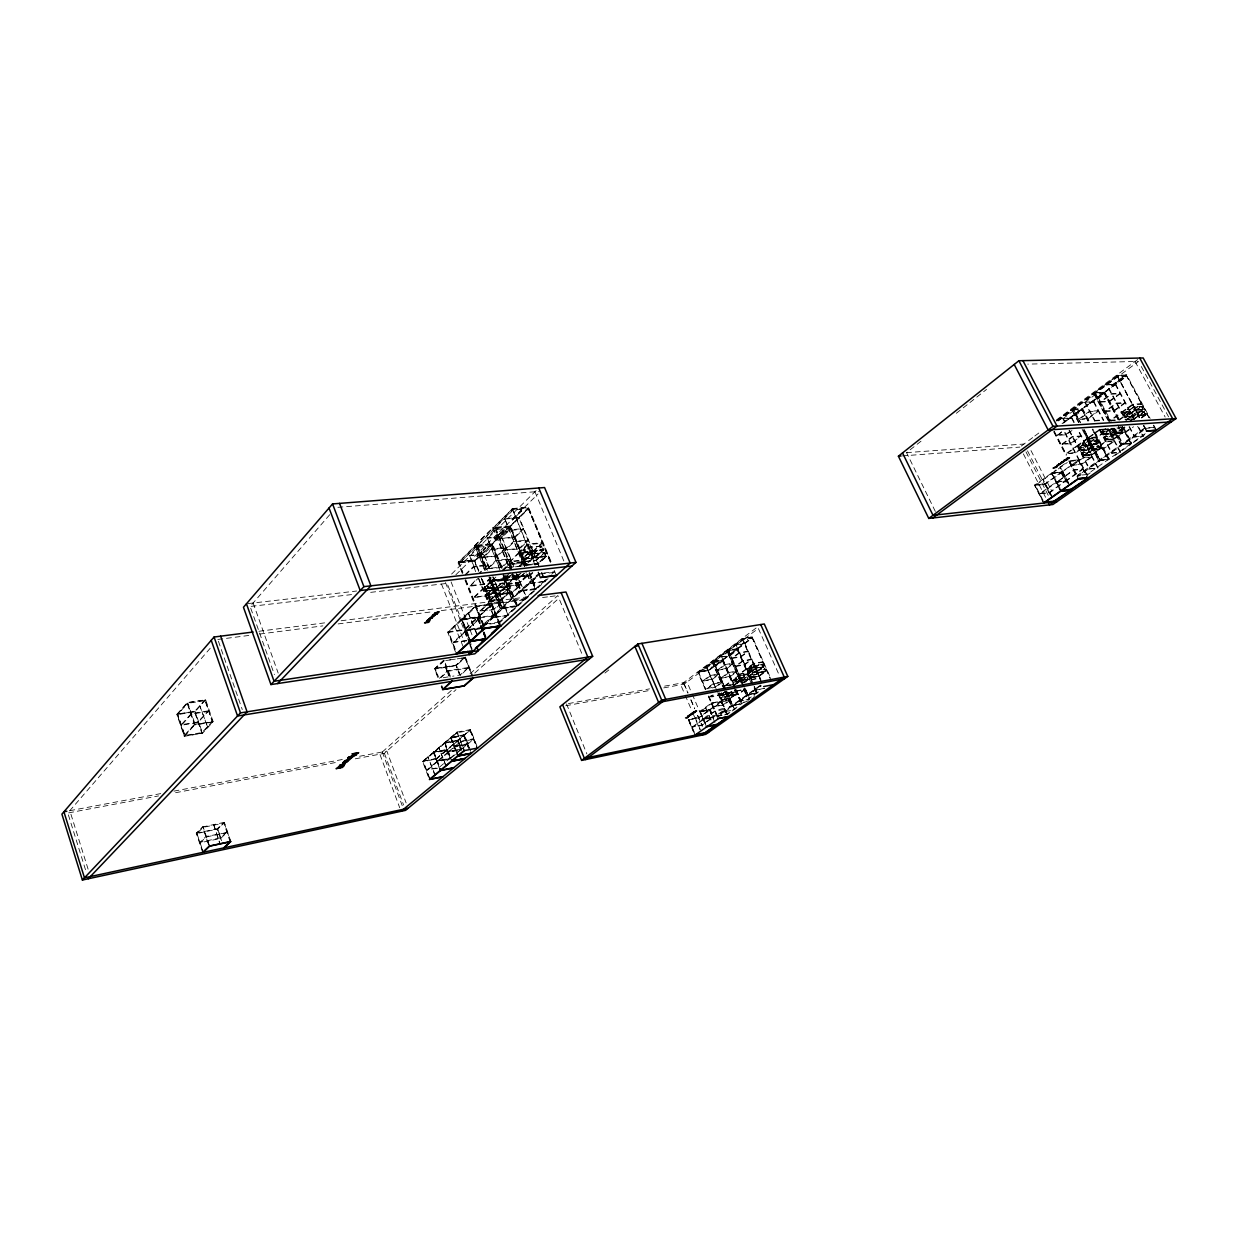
<?xml version="1.0" encoding="UTF-8"?>
<svg xmlns="http://www.w3.org/2000/svg" width="1238" height="1238" viewBox="0 0 1238 1238"><rect width="100%" height="100%" fill="white"/><g stroke="black" fill="none" stroke-linecap="round" stroke-linejoin="round"><path stroke-width="0.75" stroke-dasharray="5 3.75" d="M1128.391 408.633C1128.313 411.805 1128.035 408.354 1128.282 409.809M1128.329 409.345C1127.942 410.134 1128.561 409.252 1128.035 409.298M751.126 667.267L751.064 666.493L750.816 667.808M735.852 679.662C735.326 678.486 736.889 680.281 735.635 678.672L736.13 679.12M488.267 586.595C487.927 586.1 487.091 585.466 488.654 586.905C487.88 585.11 485.838 586.549 488.654 586.905L487.107 586.766L488.205 586.858M488.035 586.673L487.958 587.57M1082.554 443.591L1083.915 443.544L1083.235 443.034C1082.971 444.411 1083.188 442.198 1082.91 443.931M524.448 549.038L525.191 550.322L524.247 551.049L524.154 548.914L524.169 551.018L524.819 549.796C524.68 548.419 524.293 551.56 524.293 549.239M488.066 586.131L487.71 586.379M524.618 549.068L523.689 550.415L524.649 549.022C526.398 550.105 522.776 551.018 524.804 549.796L524.711 549.053M524.494 550.306L523.844 549.208M524.85 550.152L523.581 550.183M524.045 550.539L524.479 550.059M735.682 679.275C736.022 679.708 735.682 678.703 735.929 679.91M751.002 666.88L750.878 667.793L750.878 666.369M750.94 667.762L751.187 666.462M524.804 549.749L523.705 549.749L524.68 549.099M1082.956 443.436L1082.971 444.225M512.455 520.084L521.337 510.737L512.609 520.161M1128.112 409.561L1127.694 408.819M503.851 530.638C475.098 556.713 523.442 511.356 495.293 539.226M524.092 550.631L524.618 549.502L523.922 550.245M1082.507 443.343L1083.358 442.972M487.757 587.539L487.463 585.791M1129.041 409.592C1126.379 409.809 1128.685 409.824 1128.158 408.819M477.528 556.651L485.59 547.83L477.481 556.698M503.278 529.957L503.417 530.684M495.308 539.211L503.556 530.034L494.689 538.576M487.524 586.827L487.292 586.41M523.659 549.796L524.355 550.956M1083.73 443.606L1083.436 442.616M210.228 648.232L67.796 813.026L158.572 795.91M329.726 514.714L250.107 606.481L351.546 594.596M176.833 714.326L187.278 702.55L205.647 699.779L213.168 721.754L202.506 733.252L184.245 736.331L176.833 714.326L195.093 711.479L202.506 733.252M184.245 736.331L195.14 724.431L187.882 703.06L177.545 714.481L184.911 735.635L177.777 714.45M205.647 699.779L194.939 711.85L177.251 714.636L187.232 703.385L205.028 700.662M736.347 679.105L736.068 678.734M184.694 735.666L194.923 724.462M207.876 710.906L191.333 713.521L181.305 724.663L197.74 722.002L208.061 711.479L197.925 722.559L181.506 725.22L191.534 714.094L208.061 711.479M1128.669 409.252L1128.592 408.633M750.63 667.267L750.63 666.555M484.785 570.409L474.773 545.509L493.25 527.651L509.793 568.335M462.764 573.225L458.633 561.743L474.572 560.025L478.843 570.703M474.773 545.509L493.25 527.651M535.079 565.209L512.238 508.57L528.471 507.178L551.637 563.042M462.254 573.287L458.06 562.733L476.026 544.906L486.565 569.743M476.553 544.859L458.06 562.733M459.824 562.857L513.151 510.071L528.641 508.725L475.036 561.201L459.824 562.857L512.903 509.499L528.394 508.153L474.324 561.201L478.735 571.662M486.225 569.186L476.955 546.144L477.605 545.525L492.616 543.993L502.613 568.629M511.248 568.443L494.937 528.363L495.587 527.713L510.706 526.289L526.754 565.441M523.442 565.518L504.764 518.768L519.202 517.453L538.932 565.333M475.64 571.631L469.604 555.46L475.965 571.322M500.013 570.331L487.354 537.926L499.626 568.242M451.607 574.061L538.778 487.989M455.878 574.772L538.004 494.008M512.161 519.465L520.997 510.598L521.585 511.325M512.377 519.991L521.136 511.325M477.017 555.785C504.237 529.632 457.828 574.061 485.807 548.341M476.893 556.048L485.513 547.738M503.634 530.127L494.813 538.313M458.323 562.052L474.572 560.025M511.898 508.911L528.471 507.178M202.676 852.425L196.254 833.174L202.862 826.752L209.33 846.049M474.525 561.17L491.625 544.411L500.941 567.406M492.09 543.962L509.7 526.723M510.164 526.258L528.286 508.509L550.895 563.042M196.873 833.313L203.125 851.775M469.295 555.769L483.547 554.268L492.229 545.772L477.497 547.273L469.171 555.506L483.857 553.959L490.217 569.712M487.029 538.251L501.375 536.843L510.304 528.1L495.494 529.508L486.921 537.973L501.7 536.518L513.956 566.617M500.152 538.499L508.864 529.972L523.303 528.58L514.528 537.06L500.152 538.499L514.776 537.648L523.535 529.168L509.112 530.545L500.384 539.072M465.302 574.447L473.535 566.416L487.787 564.822L479.508 572.838M482.897 557.286L491.378 549.007L505.708 547.521L497.181 555.754L482.897 557.286L497.413 556.311L505.94 548.094L491.61 549.579L483.114 557.858M465.519 575.02L473.767 566.973L488.02 565.395L479.725 573.395M213.679 824.539L219.931 843.945M504.795 549.92L513.569 541.455L528.007 540L519.186 548.419L504.795 549.92L519.418 548.991L528.239 540.573L513.816 542.043L505.042 550.508M491.13 577.883L484.182 584.491L469.976 586.193L476.661 578.982M487.447 568.582L495.974 560.365L510.304 558.802L501.73 566.973L487.447 568.582L501.963 567.546L510.536 559.375L496.206 560.938L487.679 569.155M230.81 841.484L224.326 822.357L217.609 829.027L196.904 833.561L203.28 827.324L223.83 823.115L217.377 829.336M469.976 586.193L478.27 578.208M490.898 577.31L483.965 583.934L469.744 585.636M509.7 561.99L518.552 553.572L532.974 552.024L524.092 560.396L509.7 561.99L518.304 552.984L543.544 550.152L541.904 546.19L528.781 547.567L530.421 551.56M533.083 551.127L542.089 542.631L527.62 544.116L518.645 552.659L543.884 549.827L542.244 545.865L529.121 547.242L520.61 555.305L522.235 559.282L546.237 556.667L544.596 552.69L520.61 555.305M226.569 832.184L220.55 837.894L200.107 842.211L206.05 836.455L226.74 832.663L220.72 838.389L200.262 842.707L206.204 836.965L226.74 832.663M474.216 596.855L482.557 588.917L496.809 587.183L488.422 595.091L474.433 597.428L488.639 595.648L497.042 587.756M510.226 575.345L506.528 578.827L492.229 580.514L494.457 577.604M502.179 570.269L509.654 563.166L536.719 560.04M474.433 597.428L482.789 589.489L520.981 585.017L512.3 593.048L495.726 595.06L494.148 591.145L507.116 589.551L508.679 593.435M498.976 592.925L486.689 594.209L498.883 592.692L505.584 586.425L483.114 589.195L491.579 581.133L505.878 579.446L497.366 587.446M492.229 580.514L495.927 577.016M502.411 570.857L509.886 563.754L524.262 562.145L516.757 569.217M483.145 589.211L490.681 582.046L504.965 580.297L510.118 593.002L495.804 594.782L490.681 581.999M505.073 568.366L508.957 564.683L523.334 563.027M492.105 581.071L483.671 589.133L488.731 601.807L496.33 594.72M503.015 570.764L510.412 563.692L512.393 568.552M521.477 554.934L529.307 547.506M499.579 593.172L486.333 595.076L484.77 591.191L491.904 584.444L504.872 582.897L506.435 586.766M492.105 584.692L485.621 590.836L487.168 594.72M530.731 551.034L521.554 559.7L531.087 551.25M486.689 594.209L493.374 587.911M493.451 588.143L485.667 595.509L493.745 588.313M503.773 578.425L506.388 576.041M510.133 572.637L504.299 578.363L507.982 575.097M532.742 551.452L523.844 559.824L509.468 561.418M486.209 595.493L493.776 588.375M455.584 652.287L447.707 632.123L475.206 606.218L484.043 628.455M447.707 632.123L464.095 629.833L491.78 604.036L475.732 606.109L448.202 632.045L456.76 653.927M524.989 565.921L523.287 561.82L531.814 553.788L544.937 552.365L546.592 556.342L538.004 564.311L534.259 564.745M462.347 619.495L475.64 606.976L491.687 604.902L478.317 617.344L461.495 619.511M491.997 579.941L506.296 578.254L508.772 575.933M519.016 566.277L532 554.051M533.532 553.634L541.377 546.237L543.018 550.214L535.156 557.58M487.323 597.567L494.473 590.836L507.441 589.242L509.004 593.126L501.808 599.811L488.886 601.451L487.323 597.567L500.26 595.942L507.441 589.242M533.702 553.897L542.244 545.865M494.674 591.083L488.174 597.196L489.722 601.095L497.258 593.884L488.221 601.885M506.327 580.142L511.681 575.097M504.872 582.897L497.707 589.613L484.77 591.191M533.439 557.58L525.283 564.899L537.617 563.507L545.803 556.218L537.71 563.739L527.14 564.93M533.47 557.781L524.231 566.23L533.748 557.734L528.394 544.705L519.449 553.216L524.649 566.23M534.955 557.038L543.002 549.486L535.048 557.255M489.242 600.585L495.943 594.317L508.153 592.785L501.529 599.254L489.242 600.585L501.436 599.037L508.153 592.785M515.163 576.707L506.388 584.878L514.714 577.496M535.327 557.843L543.884 549.827M518.149 574.092L515.844 577.047L518.382 574.68M507.92 584.073L515.689 576.645M479.864 611.015L488.252 603.169L502.504 601.328L494.07 609.142L479.864 611.015L494.287 609.715L502.736 601.9L488.484 603.742L480.081 611.587M499.069 593.234L505.599 587.137L504.021 583.253L497.521 589.365L499.254 593.466M519.96 573.705L517.267 576.212L515.689 572.312M506.651 586.766L498.016 594.828L506.419 586.178L520.749 584.429L512.068 592.476L496.036 594.534M517.453 576.459L523.163 571.136M536.193 560.102L544.07 552.752L545.71 556.713L537.818 564.064M544.937 552.365L536.379 560.365L523.287 561.82M523.674 573.705L518.289 578.719L519.883 582.618L526.614 576.382L525.005 572.451M482.944 631.813L477.342 617.747L463.91 630.096L467.531 638.793M499.873 625.995L491.347 604.701L477.605 617.344L481.288 626.119M466.386 641.005L453.247 642.305L466.293 630.173L481.118 628.099M467.159 630.142L480.514 617.747L495.417 615.735L482 628.084L467.159 630.142L480.282 617.174L495.185 615.162M453.464 642.878L466.525 630.746L481.35 628.672M526.599 575.655L519.681 582.077L507.425 583.562L514.327 577.109L526.692 575.887L519.774 582.309L507.518 583.794M501.622 599.563L508.168 593.497L506.59 589.613L500.059 595.695L501.808 599.811M510.118 593.002L505.305 579.988L491.532 581.628M528.936 575.562L514.188 577.558M532.541 572.405L529.988 574.772L504.454 577.991L503.386 575.376M532.789 572.993L530.235 575.361L514.42 577.341M437.819 677.48L434.461 668.783L443.637 660.256L451.127 679.585M444.334 660.721L435.405 668.953L456.095 665.75L465.101 657.579L461.14 658.183M488.36 579.307L500.508 609.529L519.062 592.46M489.428 576.862L502.319 608.864L481.768 627.511L466.943 629.585M511.944 574.958L519.217 592.894L538.886 574.788M483.749 625.948L502.319 608.864M519.217 592.894L538.019 576.01M530.746 583.361L545.509 581.287L530.746 583.361L527.094 574.432M478.472 578.688L493.993 617.468L508.555 615.24L493.034 576.722M502.907 577.465L512.284 600.647L526.955 598.496L516.2 572.25M448.651 675.762L445.634 666.833M504.531 576.258L516.71 606.326L498.868 622.435L546.67 579.075M516.989 605.908L535.358 589.334L528.549 573.256M546.329 579.167L535.636 588.901L529.044 572.807M551.668 574.293L554.345 571.848M534.816 590.696L499.688 622.683L483.764 624.881L538.778 574.215L554.995 572.296M535.899 588.901L519.774 590.913L536.147 589.474L548.264 578.44M493.993 617.468L508.555 615.24M512.284 600.647L526.955 598.496M439.459 678.3L447.8 670.717L468.521 667.483L461.743 674.292M441.053 677.588L448.001 671.259L468.738 668.009M464.08 658.136L456.064 665.44L459.422 674.045M468.521 667.483L460.134 675.004L452.613 676.211M451.375 690.433L379.865 754.174L399.704 807.749M470.069 673.766L557.827 595.555L582.943 656.31M355.275 758.817L384.399 753.323L456.033 689.674M474.773 673.023L559.777 597.49M428.131 776.211L422.545 761.401L456.868 732.138L470.517 729.569L477.682 748.031M445.123 743.017L450.895 738.096L464.08 735.635L458.292 740.525L444.457 742.97M435.838 759.033L470.517 729.569M435.993 759.002L446.469 750.135M457.859 740.51L463.801 735.496L468.583 747.891M464.157 735.186L470.161 730.126L477.048 747.907M437.556 768.225L426.986 769.835L437.324 761.122L449.487 758.739L445.046 762.453M437.819 760.705L448.342 751.837L460.567 749.485L449.998 758.306L437.819 760.705L450.168 758.786M448.852 751.404L454.64 746.545L466.881 744.193L461.078 749.052L448.852 751.404L461.263 749.516L467.066 744.672L454.81 747.009L449.038 751.884M455.151 746.096L460.985 741.191L473.272 738.854L467.407 743.759L455.151 746.096L467.593 744.224L473.442 739.334L461.17 741.655L455.336 746.576M427.172 770.299L437.494 761.602L449.673 759.204M438.004 761.169L448.527 752.317L460.737 749.949L457.333 740.85M443.56 763.691L439.119 767.421L426.986 769.835M451.499 757.671L455.46 754.36M456.776 753.261L460.737 749.949M750.785 667.313L751.296 666.957M604.933 673.054L609.375 669.495M935.309 511.402L906.541 452.644L915.594 445.494M917.11 444.303L921.629 440.713M956.34 413.275L968.425 403.743M969.927 402.536L986.531 389.413M756.093 628.022L680.714 684.8L684.428 693.466M724.029 689.318L711.927 661.572L727 650.414L740.835 682.123M705.366 689.566L697.923 672.373L713.134 661.107L725.716 689.69M740.51 682.184L726.675 650.724L742.166 639.071M698.944 672.048L742.707 639.133L752.209 637.57L708.399 670.377L698.944 672.048L708.569 670.764L752.394 637.972L742.877 639.535L699.13 672.451M735.264 687.74L723.069 659.916L713.243 661.928L722.543 660.303M743.512 686.053L728.548 650.414L737.848 648.851L751.806 680.405M753.323 684.924L735.991 644.874L753.602 684.722M663.738 687.879L684.227 684.15L758.105 628.61M735.001 687.941L721.661 656.852L733.206 683.175M740.634 644.952L747.767 639.597M740.773 645.447L747.737 639.783M707.95 670.129L715.719 687.198L708.585 688.622M761.71 683.113L742.042 638.746L752.286 636.905L770.516 677.82M708.09 670.779L722.327 660.179L734.738 688.127M722.59 659.916L737.105 649.114L751.249 680.792M737.368 648.851L752.178 637.833L771.073 680.56M718.907 663.259L711.633 668.025M733.685 652.194L726.288 657.069M703.215 680.637L710.039 675.561L718.876 673.967L712.036 679.028L703.385 681.039L712.206 679.43L719.046 674.37L710.225 675.963L703.385 681.039M717.746 669.82L724.71 664.636L733.561 663.073L726.598 668.241L717.932 670.222L726.768 668.644L733.747 663.475L724.895 665.038L717.932 670.222M1021.257 446.067L1027.091 441.734M1028.623 440.589L1033.25 437.153M1034.798 436.008L1039.425 432.573M1056.401 419.961L1139.718 358.045M1139.177 417.624L1117.032 375.284L1126.735 374.959L1150.148 418.413M1056.308 420.889L1117.264 375.841L1093.541 393.235L1107.902 420.316M1056.618 420.874L1072.99 408.71L1080.047 422.127M1057.577 420.456L1117.341 376.089L1126.595 375.779L1060.827 424.386M1057.825 420.92L1117.589 376.569L1126.859 376.244L1061.059 424.851M1058.335 420.905L1138.527 361.419L1027.803 364.127M1062.916 418.754L1073.361 410.83L1082.306 410.351L1071.597 418.243L1062.916 418.754L1064.649 422.112M1084.859 402.489L1095.568 394.365L1104.497 393.963L1093.541 402.056L1084.859 402.489L1094.671 421.059M1111.709 385.42L1122.711 377.497L1112.235 385.947M1116.614 375.594L1126.735 374.959M1062.049 423.706L1081.764 409.221L1087.954 420.982M1082.213 408.803L1103.94 392.833L1118.487 420.007M1104.404 392.4L1126.673 376.043L1148.833 417.423M1078.236 411.712L1067.992 419.249M1090.198 403.464L1100.953 395.742L1090.214 403.015M721.243 677.79L728.223 672.636L737.074 671.042L730.08 676.18L721.414 678.192L730.25 676.582L737.244 671.445L728.408 673.039L721.414 678.192M706.821 688.947L713.676 683.902L722.497 682.262L715.641 687.307M1071.969 430.514L1066.135 434.786L1057.438 435.389L1061.585 431.722M1078.994 418.924L1089.455 411.233L1098.121 410.753L1087.676 418.398L1079.242 419.388L1087.908 418.862L1098.369 411.217L1089.703 411.697L1079.242 419.388M1057.438 435.389L1061.817 432.17M1109.248 401.174L1119.957 393.328L1111.306 393.715L1100.582 401.607L1109.496 401.638L1120.22 393.792L1111.554 394.195L1100.845 402.071L1109.496 401.638M1057.206 434.94L1065.887 434.337L1071.721 430.066M747.04 669.031L754.251 663.769L758.29 672.884L750.723 678.176L758.058 672.899M721.816 693.203C720.207 695.957 704.592 699.13 712.84 694.472M724.725 685.79L731.751 680.668L740.587 679.028L733.561 684.15M710.256 696.886L713.011 694.874M724.895 686.192L731.921 681.07L741.036 679.244L748.154 674.076L739.303 675.685M732.2 680.869L739.612 675.639M735.527 679.383L736.331 678.873M757.207 671.832L749.16 673.302L747.938 670.516L754.793 665.518L748.526 670.269L749.764 673.039M739.442 678.099L733.422 682.308L741.438 680.807L747.427 676.474L748.634 679.229L744.286 682.386M1061.925 444.04L1072.201 436.581L1080.867 435.962L1070.855 443.854L1061.925 444.04L1070.607 443.39L1080.867 435.962M1062.173 444.504L1072.433 437.045L1081.114 436.426M721.646 692.8L718.891 694.797L710.07 696.483M740.773 679.43L733.732 684.552L728.424 685.543M748.711 673.611L756.031 668.319M756.279 668.35L748.727 673.658M722.775 693.218L720.036 695.214L727.588 693.775L730.389 691.949M734.877 684.444L740.463 680.389L748.015 678.981M757.161 671.692L764.078 666.864L762.84 664.079L755.923 668.922L757.78 673.101L765.827 671.615L764.589 668.845M725.592 691.392L720.114 695.369L727.65 693.93M734.939 684.599L740.525 680.544L748.092 679.151L742.506 683.19M725.592 691.655L719.355 696.112L725.901 691.593L727.882 696.066M734.18 685.357L740.603 680.714M740.85 680.745L734.505 685.295L732.54 680.823M741.392 680.668L746.824 676.737L748.046 679.492L742.599 683.422M1114.169 410.397L1124.924 402.598L1116.289 403.031L1105.519 410.877L1114.417 410.861L1125.172 403.062L1116.537 403.511L1105.766 411.341L1114.417 410.861M709.947 709.637L699.609 711.494L711.463 703.045L721.414 701.11L698.449 717.87M759.173 676.242L766.105 671.414L764.867 668.644L757.95 673.472L759.219 676.381L751.187 677.867L749.949 675.081L756.82 670.098M756.867 670.238L750.553 674.818L751.776 677.604M726.489 693.45L720.562 697.567L735.372 694.719L734.18 691.98L726.164 693.512M757.052 671.46L763.521 666.771L755.938 668.149L749.408 672.683L756.975 671.306L763.459 666.617L755.876 667.978M727.758 694.162L731.751 691.268M727.805 694.286L733.407 690.231M751.42 677.248L757.904 672.559L765.486 671.166L759.002 675.84L751.497 677.403M728.625 695.539L721.321 700.615L718.396 693.094M1132.677 404.161L1121.705 412.068L1130.325 411.573L1141.281 403.712L1132.677 404.161L1138.573 415.21L1146.342 414.792L1144.608 411.573L1136.809 412.022L1126.394 419.481L1134.209 419.001L1144.608 411.573M721.754 700.306L729.755 698.758L735.635 694.533L734.444 691.794L728.563 696.035L733.855 692.042L735.062 694.781L729.708 698.634M721.321 701.497L710.287 709.653L700.368 711.618L711.386 703.633L721.336 701.698M1133.234 404.656L1121.953 412.548L1130.573 412.053L1141.544 404.176L1132.925 404.64L1138.883 415.194L1129.164 421.926M714.589 706.883L721.491 701.9L730.312 700.182L723.394 705.149L714.419 706.48L723.224 704.747L730.141 699.779L720.996 701.606L727.665 716.616M729.306 696.267L736.347 691.191L745.199 689.504C726.706 703.354 722.017 692.893 745.013 689.102L737.956 694.162L720.826 697.381L722.033 700.12L730.033 698.572M1066.676 453.201L1076.998 445.742L1085.664 445.076L1075.342 452.489L1066.908 453.665L1075.59 452.953L1085.912 445.541L1077.246 446.222L1066.908 453.665M1088.651 437.354L1099.236 429.725L1107.886 429.137L1097.301 436.735L1088.898 437.819L1099.483 430.19L1108.134 429.601L1097.549 437.2L1087.862 437.927L1077.4 445.463L1086.066 444.798L1096.512 437.308M759.064 676.01L765.548 671.336L757.981 672.729M1123.578 414.219L1133.962 406.729L1141.776 406.312L1143.51 409.515L1133.11 416.958L1125.296 417.423L1123.578 414.219L1131.393 413.755L1141.776 406.312M1133.853 407.023L1124.305 413.894L1126.023 417.113M735.093 694.441L729.538 698.247L722.002 699.702L727.557 695.895L735.032 694.286M1079.211 447.568L1088.001 441.239L1095.847 440.666L1097.518 443.808L1088.713 450.09L1080.867 450.725L1079.211 447.568L1087.072 446.949L1095.847 440.666M1116.893 427.961L1120.019 427.744L1110.997 434.182L1103.166 434.739L1101.48 431.551L1108.722 426.352M1119.09 419.651L1129.907 411.883L1121.288 412.378L1110.44 420.193L1117.357 419.759M1119.338 420.131L1130.17 412.347L1121.535 412.842L1110.703 420.657L1117.605 420.239M692.413 726.923L703.292 719.108L712.515 717.251L701.621 725.035L692.413 726.923L701.791 725.437L712.686 717.653L703.463 719.51L692.584 727.31M703.818 718.736C709.699 711.355 740.123 700.878 713.212 717.266C678.439 724.168 728.532 714.682 724.106 708.972M703.989 719.139L715.038 711.2L724.276 709.374M1110.455 428.982L1103.429 434.012L1110.811 433.501L1119.229 427.481M1111.956 428.162L1103.522 434.198L1110.904 433.671L1119.322 427.667M1080.356 451.065L1090.028 444.411M1043.588 503.015L1034.488 485.203L1056.014 469.976M1064.649 463.801L1060.332 466.896L1069.647 484.894M1127.122 419.171L1136.701 412.316M1052.331 473.21L1056.834 469.991M1058.32 468.923L1067.326 462.486M1081.919 452.737L1090.724 446.438L1098.57 445.835L1100.242 448.992L1091.421 455.244L1083.575 455.909L1081.919 452.737L1089.765 452.102L1098.57 445.835M1104.25 436.782L1113.272 430.313L1121.102 429.787L1122.789 432.975L1113.767 439.382L1105.936 439.97L1104.25 436.782L1112.08 436.209L1121.102 429.787M1142.813 409.438L1132.925 416.247L1125.543 416.695L1135.354 409.67L1142.813 409.438L1135.447 409.855M1129.768 420.966L1138.295 415.148L1145.645 414.699L1138.202 414.962M760.627 685.094L717.452 715.889L727.325 713.893L759.977 690.727M1134.318 418.723L1143.881 411.898L1145.614 415.117M732.865 705.227L741.593 703.772M744.286 687.817L747.381 694.874L757.223 692.676L754.901 687.415M760.797 685.512L717.638 716.291L722.574 715.301M724.787 691.052L731.596 706.65L746.994 695.849M1120.885 426.63L1124.058 432.588L1114.974 433.517C1088.156 448.032 1125.388 435.745 1113.782 428.178M717.282 717.081L761.37 685.837M1083.374 456.218L1093.881 448.775L1088.419 438.376L1077.989 445.912L1083.064 456.249L1092.411 449.58L1103.662 448.744L1114.277 441.223L1105.642 441.889L1095.026 449.44L1105.395 441.409L1114.03 440.759L1103.414 448.28L1092.071 449.317L1083.823 455.182L1091.22 454.578L1099.561 448.899M1124.708 426.862L1116.939 432.387L1125.559 431.783L1131.764 427.373M718.133 694.147L725.979 711.37M745.121 688.514L749.733 698.99L740.634 700.925L749.47 699.191L744.858 688.715M764.759 688.22L755.629 690.123L764.48 688.421M1044.795 484.337L1061.353 472.854L1051.557 473.767L1035.386 485.342L1045.182 484.368M1061.724 472.282L1083.033 457.333L1091.931 457.07L1081.563 464.405L1072.913 465.179L1081.331 463.941L1091.684 456.605M1124.971 427.327L1117.187 432.867L1125.806 432.263L1133.575 426.754M1072.913 465.179L1083.281 457.797L1091.931 457.07M1141.343 417.516L1145.552 414.513M1141.436 417.701L1145.645 414.699M1141.498 418.026L1146.342 414.792M1087.707 438.886L1096.048 438.283L1101.495 448.62L1095.645 438.561L1086.995 439.196L1092.442 449.595M736.223 708.121L727.511 714.295L724.215 714.96M736.022 689.473L742.135 703.401C705.954 712.159 757.873 701.652 754.112 695.416M756.975 692.893C734.83 696.576 754.159 696.251 760.147 691.129M1039.951 493.529L1049.05 492.585L1065.253 481.133L1049.282 493.034L1039.951 493.529L1056.169 482.031L1066.289 481.04L1082.817 469.372L1073.733 470.208L1057.206 481.922L1073.501 469.744L1082.569 468.908L1066.057 480.576L1056.958 481.458M1040.183 493.993L1056.401 482.495L1065.5 481.597M1083.405 430.066L1099.282 460.319L1109.155 458.958L1093.309 428.89M1123.795 427.837L1131.888 443.018L1122.015 444.303L1131.052 443.591M1143.448 429.493L1077.509 475.918L1083.962 475.299M1082.151 429.385L1098.88 461.263L1121.938 445.231L1112.962 428.302M1077.122 476.847L1100.303 460.722L1084.457 430.514M1101.48 431.551L1109.325 431.01L1112.451 428.766L1121.38 445.695L1144.191 429.849M1069.028 430.468L1089.115 468.954L1098.152 467.871L1078.097 429.601M1099.127 429.493L1111.6 453.139L1120.622 452.133L1108.165 428.627M1129.025 426.878L1134.41 436.952L1143.417 436.024L1138.945 427.667M1145.227 433.702L1086.562 474.758L1063.999 431.474M1087.196 474.99L1090.307 472.808M1115.051 455.46L1130.201 444.844M1133.25 442.709L1146.961 433.099M1134.41 436.952L1143.417 436.024M485.234 547.676L485.373 548.388M523.751 549.842L524.169 551.018M196.254 833.174L217.687 828.748L221.772 840.881M224.326 822.357L202.63 826.938L209.098 846.281M692.135 718.783L698.743 717.467M695.214 735.109L688.282 719.711L693.419 731.735M691.887 718.969L698.495 717.653M688.993 719.851L698.913 717.854L709.776 710.024L699.841 711.989M725.7 711.556L734.784 709.606L726.66 691.036M699.64 711.479L710.117 709.25L713.846 717.885M731.596 706.65L725.112 690.99M436.24 758.554L423.179 761.107L430.035 779.259M422.545 761.401L435.993 758.755M705.351 707.331L712.407 722.884M722.064 699.857L729.6 698.402M747.381 694.874L756.681 693.063M711.138 703.138L721.15 701.296L727.944 716.91M440.217 770.469L433.315 752.209L447.073 749.392M433.3 752.24L446.825 749.841L457.503 740.819L460.892 749.624M726.427 693.326L734.444 691.794M719.804 695.818L728.068 694.1M175.595 792.707L338.253 762.02M741.392 682.494L746.205 681.596M726.489 685.465L730.018 684.8M742.723 682.386L745.941 681.782M727.727 685.527L731.256 684.862M160.739 793.604L69.823 810.689L88.115 869.231M173.985 791.113L342.539 759.467M359.593 756.263L386.86 751.141L406.11 802.905M759.498 676.18L751.451 677.666L750.228 674.88L758.26 673.41M733.685 682.107L748.634 679.229M750.909 679.476L759.776 677.836M751.095 679.894L759.962 678.238M739.132 675.979L747.659 674.416L751.652 683.453M757.966 672.946L766.105 671.414M749.949 675.081L757.996 673.611M739.396 677.96L747.427 676.474M739.117 678.145L747.148 676.675L748.371 679.43M568.412 703.586L649.532 688.87M664.62 686.131L686.997 682.076L691.469 692.475M756.542 670.3L764.867 668.644M565.72 705.753L650.554 690.293M757.486 671.63L749.439 673.101L748.201 670.331L756.248 668.86M764.078 666.864L755.753 668.52L754.515 665.719L762.84 664.079M747.938 670.516L755.969 669.062M708.198 669.928L698.046 671.878L705.691 689.52M715.874 666.276L706.774 668.025L715.115 687.183M713.134 661.107L725.453 689.876M711.927 661.572L724.354 689.256M713.165 661.355L722.621 659.715M713.336 661.757L722.806 660.117M721.398 657.053L730.25 655.536L737.554 650.074L728.408 651.621L721.398 656.898L730.513 655.335L744.363 686.765M727 650.414L740.51 681.937M737.399 648.65L727.913 650.244L743.295 684.784M728.006 650.832L737.585 649.052M735.728 645.075L744.874 643.389L760.937 679.6M213.168 721.754L194.815 724.756L187.278 702.55M752.286 636.905L742.32 638.545L762.02 683.051M443.219 677.712L450.74 676.505M460.412 675.499L456.373 665.146L434.708 668.489L438.113 677.217M434.461 668.783L456.358 665.177M199.767 705.768L207.798 727.542L199.782 705.737M449.673 659.916L453.773 659.297M445.726 660.597L455.29 659.158M457.193 658.864L464.854 657.703M453.247 642.305L468.01 640.185M499.471 622.11L483.532 624.308L538.545 573.612L554.763 571.708M454.485 625.747L463.569 647.644M477.342 617.747L482.743 631.844M517.252 605.893L501.467 608.585L517.499 606.465L504.996 575.809M468.212 612.81L477.481 634.877M217.811 639.458L250.277 635.264M259.841 634.026L322.87 625.886M338.16 623.921L431.753 611.835M441.301 610.597L525.345 599.749M542.538 597.521L548.279 596.793M550.183 596.546L555.908 595.803M491.347 604.701L499.672 626.026M502.133 599.501L489.211 601.157L487.648 597.258L500.585 595.633M258.897 631.287L325.842 622.714M341.146 620.764L528.595 596.778M498.032 589.303L485.095 590.897L486.658 594.782M507.394 584.135L520.409 582.556M507.054 584.444L520.068 582.866L527.481 575.995L525.871 572.08M505.8 580.204L518.815 578.657M370.673 592.352L447.104 583.392L468.614 637.957M504.81 577.109L517.082 575.67M504.903 577.341L517.174 575.902M504.779 577.682L517.794 576.15M248.111 603.587L356.621 591.021M509.824 564.249L523.674 562.702M525.779 565.426L523.628 561.495M527.125 565.271L538.344 564.002M515.441 566.803C542.848 563.445 486.503 569.851 513.584 567.019L501.375 536.843M546.592 556.342L522.575 558.957L520.95 554.98L534.042 553.572M459.608 562.284L474.819 560.644M545.71 556.001L522.606 558.384L530.638 550.802L543.002 549.486M522.699 558.617L545.803 556.218M530.529 551.235L543.095 549.718M476.986 545.865L492.291 544.302M476.955 546.144L491.981 544.627M476.754 545.293L492.074 543.745L502.133 568.737M1034.488 485.203L1044.578 484.182L1078.762 459.84L1070.607 460.536M1086.949 474.525L1077.261 475.454L1144.717 427.93L1154.327 427.28M510.366 526.614L494.736 527.496L510.133 526.042L526.429 565.766M494.937 528.363L510.041 526.939L526.088 566.076M1089.115 468.954L1097.75 468.15L1077.71 429.896M1060.579 491.3L1051.387 473.102L1061.508 472.127L1067.388 483.501M1051.325 473.303L1062.127 472.312M1061.167 472.668L1066.026 482.062M504.423 519.093L518.861 517.794L538.592 565.658M1068.827 461.418L1078.608 460.567M528.286 508.509L550.693 563.058M1108.877 459.19L1099.313 460.551L1108.985 459.716L1092.829 428.967M1099.282 460.319L1108.335 459.53L1092.504 429.462M1100.303 460.722L1083.807 429.787M1098.88 461.263L1083.343 431.041M1070.205 460.815L1078.36 460.118L1087.753 478.116M1078.422 460.381L1087.335 477.744M1083.915 455.367L1091.312 454.748M1111.6 453.139L1120.204 452.412L1107.762 428.921M1092.164 449.487L1101.495 448.62M1121.829 444.055L1131.47 443.312M1131.718 443.777L1122.077 444.535L1113.921 429.044M337.912 507.317L539.288 491.424M1121.38 445.695L1112.56 428.271L1102.996 435.111M1089.672 444.411L1097.518 443.808M902.425 455.894L1019.895 447.088M1082.585 442.771L1082.971 443.56M906.541 452.644L1023.996 444.04M1087.289 439.211L1092.303 449.874M1106.292 439.428L1113.658 438.886M1124.058 432.588L1114.633 433.223L1106.184 439.242L1113.566 438.701L1122.108 432.882L1114.742 433.408M1099.886 429.896L1108.536 429.323M1144.964 428.41L1154.59 427.744M1099.638 429.431L1108.289 428.843M1094.33 420.471L1102.996 419.93M1094.578 420.935L1103.244 420.394M1126.812 419.187L1134.627 418.707M1138.124 415.566L1145.924 415.086L1144.191 411.883L1136.391 412.331M1125.651 416.881L1133.018 416.432M1063.04 418.49L1072 417.949L1074.615 422.947M1143.51 409.515L1135.695 409.964L1124.769 417.779L1141.049 406.621L1142.782 409.84L1133.219 416.68L1131.501 413.477M1135.277 410.258L1143.092 409.824L1141.359 406.606L1133.544 407.039M1072.99 408.71L1080.279 423.056M1072.789 409.159L1082.105 408.664L1088.496 420.827M1073.036 409.623L1082.337 409.128M1084.999 402.211L1093.943 401.762L1103.723 420.224M1104.528 392.74L1094.996 392.678L1104.281 392.276L1118.904 419.713M1104.126 393.034L1095.026 393.436L1109.418 420.564M1078.499 411.697L1068.208 419.667M1141.25 366.448L1168.579 416.835M1135.06 361.496L1165.159 417.051M1153.739 425.098L1156.447 430.112M1126.317 375.269L1148.957 417.407M1153.321 425.392L1156.013 430.406M1122.479 377.559L1111.739 385.498M1117.032 375.284L1139.61 417.33M1143.912 425.485L1146.821 430.778M1116.955 375.841L1139.161 417.221M1143.602 425.501L1145.382 428.812M1143.695 426.042L1146.403 431.087M1134.472 419.326L1115.686 384.26L1107.02 384.585L1125.853 419.852M1134.054 419.62L1115.283 384.554L1106.617 384.894L1125.435 420.162M1137.629 426.29L1142.999 436.318M1122.309 412.533L1127.214 421.725M1129.443 426.584L1134.828 436.658M1119.307 419.419L1104.93 392.431L1095.831 392.833L1111.136 421.663M1122.464 426.305L1131.609 443.25M1131.021 443.668L1121.999 426.723L1130.898 443.668M1103.832 392.833L1118.27 419.945M1120.483 426.924L1123.655 432.882M1117.914 424.866L1119.601 428.039L1117.605 424.882M1120.375 430.097L1122.077 433.285L1113.86 439.119L1112.173 435.946M1114.742 428.456L1122.851 443.715M1095.429 393.142L1109.836 420.27M1114.107 428.162L1122.433 444.009M1113.38 428.688L1115.763 433.176M1109.372 421.524L1093.773 392.756L1109.047 421.539M1112.235 428.286L1115.036 433.501M1109.418 430.747L1111.105 433.919M1093.541 402.056L1103.321 420.518M1102.207 431.242L1103.894 434.43M1104.961 436.457L1106.648 439.66M1100.242 429.896L1105.735 440.295M1085.262 402.195L1095.073 420.765M1099.53 429.215L1112.003 452.845M1088.898 420.533L1082.739 408.834L1073.609 409.329L1080.666 422.777M1088.109 421.106L1081.95 409.422L1072.82 409.917L1078.994 421.678M1092.256 429.385L1108.289 459.592M1095.135 440.976L1096.806 444.117M1097.858 446.144L1099.53 449.301L1091.498 454.996L1089.858 451.839M1084.194 429.493L1100.087 459.747M1078.948 422.653L1071.582 409.236L1078.623 422.669M1087.15 446.686L1088.79 449.827M1071.597 418.243L1074.213 423.226M1082.368 443.297L1082.848 444.241M1079.923 447.258L1081.579 450.415M1082.631 452.427L1084.287 455.599M1063.303 418.475L1065.051 421.818M1069.415 430.174L1089.517 468.66M1064.928 432.279L1087.66 475.887M1054.296 431.242L1066.568 454.888M1070.081 461.635L1077.973 476.831M1053.909 431.536L1066.212 455.213M1068.967 460.675L1078.391 478.796M1053.801 431.954L1065.887 455.228M1069.338 461.882L1077.184 477.172M1069.431 462.594L1077.989 479.075M1069.338 484.925L1060.022 466.912L1068.44 483.331M1067.775 483.222L1061.895 471.848L1052.099 472.761L1061.368 490.759M1061.121 472.39L1066.166 482.155M1051.712 473.024L1060.981 491.022L1051.433 473.071M1030.975 450.57L1051.913 491.362M1052.362 497.042L1042.876 479.199L1052.037 497.072M1050.753 495.215L1044.949 483.919L1035.138 484.878L1044.268 502.752M1027.494 450.849L1050.366 495.479M1025.993 451.916L1048.586 496.02M1023.377 453.882L1045.986 498.094M1034.767 485.157L1043.897 503.015M758.414 628.61L778.748 674.06M752.008 637.106L770.237 678.022M762.562 664.28L763.8 667.065M762.237 664.342L763.475 667.112M764.279 668.891L765.517 671.677M754.375 686.456L755.907 689.922M754.097 686.657L757.13 693.28M754.36 687.802L756.573 693.172M736.981 649.145L751.002 680.854M754.112 687.91L756.449 693.187M751.389 683.655L747.396 674.617L738.544 676.273L742.506 685.31M728.548 650.414L742.506 682.138M745.601 689.195L747.938 694.472M738.869 676.18L742.862 685.264M743.914 688.87L746.978 696.096L743.589 689.164M743.589 688.932L746.669 695.911M736.285 690.2L740.897 700.723M735.62 689.643L742.042 703.989M735.357 689.891L741.485 703.88L735.233 689.922M722.203 660.21L734.459 688.173M734.691 689.767L736.378 694.441L734.428 689.953M713.769 661.525L725.994 689.489M723.936 685.527L715.61 666.477L722.76 661.123L713.661 662.717L706.774 667.886L716.957 690.835M726.567 691.438L733.763 708.059M726.335 691.098L732.819 706.186L726.18 691.377M725.592 691.624L727.681 696.205M719.201 692.831L720.392 695.57M721.15 697.319L722.342 700.058M718.876 692.893L720.067 695.632M718.721 694.1L728.47 716.539M717.7 692.568L727.464 715.007M698.309 671.677L705.83 689.04M708.832 695.988L718.613 718.551M708.569 696.174L718.334 718.736M711.463 703.045L718.272 718.752M708.353 696.452L718.009 718.938M709.869 709.436L713.599 718.071M709.606 709.622L713.336 718.241M709.451 709.931L715.193 723.224M705.381 707.316L712.098 722.946M700.197 711.216L706.913 726.83M706.65 727.016L699.934 711.401L705.134 723.534M692.228 694.209L706.387 727.186M684.227 684.15L687.941 692.8M690.912 699.733L694.642 708.384M697.613 715.301L702.426 726.041M683.484 682.711L687.957 693.125M690.943 700.074L694.673 708.755M697.659 715.703L702.163 726.211M694.998 717.266L700.909 731.054M685.171 695.199L691.872 710.798M692.615 712.531L699.826 729.414M688.823 719.448L695.462 734.954M688.576 719.634L693.729 731.689M534.94 491.765L563.955 561.309M528.131 507.518L551.297 563.367M554.191 570.347L556.357 575.577M541.857 572.436L544.055 577.744M541.517 572.745L545.169 581.612M529.121 547.242L530.947 551.498M531.814 553.788L533.64 558.044M527.62 544.116L533.222 557.796M531.473 554.113L533.114 558.106M512.238 508.57L535.42 564.884M538.329 571.925L540.495 577.202M537.973 572.25L540.139 577.527M529.678 572.56L536.24 588.592L521.136 590.464L515.472 576.521M529.245 572.776L536.147 589.474M509.963 526.274L526.104 565.642M528.997 573.194L535.559 589.211L520.471 591.083L514.08 575.407M509.499 526.738L525.825 566.076M504.764 518.768L524.51 566.973M527.434 574.123L531.087 583.052M515.875 572.56L526.614 598.79M495.587 527.713L511.913 567.809M509.654 563.166L511.867 568.613M495.262 528.038L511.588 568.118M514.42 575.097L520.811 590.774M566.524 703.927L586.874 753.927M509.483 564.574L512.083 571.028M512.826 573.596L514.621 577.79M508.957 564.636L511.557 571.089M512.47 574.896L519.743 592.816M492.724 527.697L509.267 568.397M505.46 575.67L517.592 605.599L502.582 607.564L490.449 577.434M491.888 543.977L501.932 568.753M504.795 575.825L516.927 606.202L501.916 608.168L489.799 578.053M491.424 544.441L500.74 567.437M503.185 573.751L516.509 606.341M503.015 575.175L506.915 584.816M503.232 577.156L512.625 600.337M483.547 554.268L489.892 570.022M492.709 577.016L508.23 615.534M477.605 545.525L487.586 570.331M477.28 545.834L486.549 568.876M490.124 577.744L502.241 607.873M476.026 544.906L486.054 569.805M488.917 576.923L501.792 608.926M475.299 545.463L485.311 570.347M488.886 579.245L501.034 609.467M482.418 579.601L500.957 625.855M474.262 560.334L478.533 570.997M481.396 578.115L499.966 624.447M481.334 578.688L499.069 622.404M491.455 604.33L500.322 626.443M478.781 578.378L494.318 617.158M458.633 561.743L462.919 572.498M465.767 579.678L485.033 628.084M465.457 579.972L484.708 628.378M475.732 606.109L484.6 628.393M465.039 580.312L484.275 628.687M483.454 630.281L478.085 616.787L462.114 618.923L470.827 641.021M484.12 631.968L486.132 637.028M483.145 630.56L477.775 617.081L461.279 619.34L470.208 641.594M483.81 632.247L485.822 637.307M483.888 633.175L486.178 638.437M477.466 617.36L482.82 630.854M483.501 632.541L485.497 637.601M483.64 633.562L485.729 638.839M483.439 633.593L485.528 638.87M468.243 612.779L476.97 634.939M451.096 581.922L472.003 634.831M469.295 639.721L472.08 646.762M469.666 642.909L464.389 629.538L448.496 631.751L457.07 653.649M470.316 644.58L472.962 651.265M445.479 582.572L468.041 639.86M468.475 640.944L471.338 648.217M470.084 645.803L472.343 651.002M441.486 584.057L464.389 642.29M465.364 656.96L472.87 676.087M471.028 672.683L464.884 657.038L455.894 665.208L459.267 673.859M464.962 657.595L472.065 676.103M450.261 675.994L444.133 660.194L435.203 668.412L438.577 677.14M470.254 729.786L477.419 748.247M445.572 666.849L448.992 675.499M445.34 667.096L448.698 675.747M469.991 730.157L476.893 747.938M470.873 751.451L464.405 734.738L451.22 737.198L458.323 755.706M468.676 746.638L464.157 734.939L450.539 737.539L457.627 755.985M463.894 735.155L470.316 751.126M463.631 735.527L469.79 751.466M441.935 685.867L443.281 689.365M441.471 685.929L442.802 689.442M441.177 686.192L442.523 689.659M464.451 750.599L457.286 732.014L422.947 761.308L429.803 779.46M456.868 732.138L464.204 750.816M461.31 748.386L458.106 740.061L444.272 742.877L451.499 761.385M457.859 740.262L461.263 749.33M457.611 740.479L461.449 750.46M450.957 737.415L458.075 755.923M450.709 737.631L457.812 756.124M444.953 742.537L451.359 759.296M444.705 742.754L451.746 761.184M446.825 749.594L450.183 758.585M446.578 749.81L449.734 758.058M446.314 750.166L449.827 758.894M446.16 765.796L438.763 747.582L445.742 765.889M433.965 751.915L440.914 770.191M433.718 752.116L440.666 770.407M433.47 752.333L440.419 770.609M435.188 774.942L427.884 756.851L434.77 775.019M384.399 753.323L403.588 804.994M382.31 751.992L402.226 805.659M253.125 603.014L278.179 673.085M250.757 608.276L274.418 674.602M218.43 641.253L242.261 709.544M224.14 822.527L230.639 841.701M230.16 841.809L223.66 822.636L217.207 828.841L221.308 840.973M217.687 828.949L221.556 840.71M213.617 824.554L220.147 843.759M209.593 846.188L203.109 826.829L196.734 833.066L203.156 852.317M68.369 814.852L86.598 873.285M205.075 699.826L194.505 711.556L201.933 733.391L212.627 721.862L205.075 699.826M194.381 724.447L184.292 735.511L201.98 732.571L212.193 721.553L194.381 724.447M511.944 509.298L492.91 528.177L511.944 509.298M527.868 544.705L518.892 553.247L533.315 551.699L542.337 543.203L527.852 544.751M491.347 580.56L482.882 588.623L497.134 586.889L505.646 578.873L491.347 580.56M461.728 620.083L448.729 632.309L464.621 630.096L477.698 617.932L461.728 620.083M512.486 573.906L505.46 580.514L518.474 578.966L525.531 572.389L527.14 576.32L514.095 577.852L512.486 573.906M433.656 752.797L423.365 761.571L436.41 759.018L446.763 750.274L433.656 752.797M444.628 743.434L434.151 752.379L447.243 749.857L457.781 740.943L444.628 743.434M457.224 732.71L451.39 737.678L464.59 735.202L470.44 730.265L457.224 732.71M739.086 652.72L731.983 658.012L740.85 656.48L747.953 651.203L739.086 652.72M739.272 653.122L732.169 658.415L741.036 656.883L748.139 651.606L739.272 653.122M742.661 660.783L735.527 666.044L744.378 664.481L751.528 659.235L742.661 660.783M742.831 661.2L735.712 666.462L744.564 664.883L751.698 659.637L742.831 661.2M713.49 683.5L706.65 688.545L715.456 686.904L722.327 681.875L713.49 683.5M746.235 668.876L739.071 674.106L747.922 672.497L755.103 667.282L746.235 668.876M753.756 663.382L746.514 668.675L755.381 667.081L762.623 661.804L753.756 663.382M746.421 669.278L739.241 674.524L748.108 672.899L755.288 667.684L746.421 669.278M753.927 663.8L746.684 669.077L755.551 667.483L762.809 662.206L753.927 663.831M739.117 675.283L732.014 680.467L740.866 678.826L747.969 673.673L739.117 675.283M1088.094 438.391L1077.648 445.928L1086.299 445.262L1096.76 437.772L1088.094 438.391M1089.347 444.117L1081.114 450.013L1088.512 449.409L1096.744 443.544L1089.347 444.117M1089.44 444.287L1081.207 450.183L1088.62 449.595L1096.837 443.73L1089.44 444.287M202.181 733.128L184.477 736.084L177.065 714.063L194.737 711.293L202.181 733.128M212.394 722.125L194.583 725.019L187.046 702.813L204.843 700.089L212.394 722.125M506.11 587.075L493.142 588.654L491.579 584.754L504.547 583.191L506.11 587.075M1091.808 454.965L1083.962 455.615L1082.306 452.458L1090.167 451.824L1091.808 454.965M1089.115 449.812L1081.254 450.431L1079.613 447.274L1087.459 446.67L1089.115 449.812M1099.839 449.27L1091.993 449.905L1090.322 446.732L1098.168 446.113L1099.839 449.27M1097.116 444.102L1089.27 444.705L1087.598 441.533L1095.46 440.945L1097.116 444.102M1114.169 439.103L1106.339 439.676L1104.652 436.488L1112.482 435.915L1114.169 439.103M1111.415 433.888L1103.569 434.445L1101.897 431.257L1109.728 430.716L1111.415 433.888M1122.386 433.269L1114.556 433.811L1112.869 430.607L1120.684 430.081L1122.386 433.269M1133.528 416.649L1125.713 417.129L1123.996 413.91L1131.811 413.461L1133.528 416.649M470.517 641.299L461.805 619.217L470.486 641.284"/><path stroke-width="1.5" d="M686.982 717.421L686.579 717.731M688.328 716.972L687.616 717.638M253.156 632.014L214.066 637.013L61.9 814.14L82.389 880.032L405.569 810.348L592.662 656.31L565.952 591.996L538.159 595.555M332.558 503.928L243.453 607.254L270.936 684.568L474.85 653.803L575.964 562.392L544.565 487.54L332.558 503.928L363.895 586.642L270.936 684.568M82.389 880.032L240.482 712.887L592.662 656.31M88.3 878.763L247.089 711.835L220.643 636.177M277.606 683.562L370.889 585.837L339.552 503.386M433.594 615.023L432.604 615.054L435.219 613.785M433.996 614.976L435.358 614.45M202.676 852.425L209.33 846.049L230.81 841.484L224.124 847.813M203.156 852.317L209.593 846.188M223.645 847.906L230.16 841.809M456.249 653.958L484.043 628.455L500.647 626.149M456.76 653.927L485.033 628.084L500.957 625.855M351.499 755.83L352.845 755.072L352.211 755.66M351.871 755.969L351.159 756.619L353.635 755.505M481.52 642.522L485.528 638.87M491.455 633.485L498.31 627.264M475.377 648.31L485.729 638.839M498.744 627.093L486.797 638.715L470.827 641.021M451.808 681.333L442.523 689.659L464.467 685.867L442.817 689.411M443.281 689.365L452.102 680.714M463.971 685.945L473.071 677.898M464.126 686.1L473.55 677.82M691.996 713.908C686.889 716.384 696.174 712.314 691.763 713.413M429.803 779.46L464.451 750.599M401.035 811.323L587.818 657.084L561.108 592.615M637.88 643.977L559.87 706.821L581.612 760.411L705.784 734.335L787.801 676.412L764.279 623.983L637.88 643.977L661.711 700.135L581.612 760.411M898.401 456.203L1018.905 360.738L1143.169 357.968L1176.1 418.537L1052.919 504.5L928.763 518.428L898.401 456.203L901.094 456.002M1056.587 466.974L1055.705 467.608M585.574 759.575L665.75 699.377L641.918 643.327M928.763 518.428L1053.012 426.367L1176.1 418.537M932.771 517.979L1057.004 426.12L1022.928 360.645M685.543 717.932L687.601 717.514M690.974 713.986L692.599 713.367M692.599 712.779L694.828 711.556M692.599 713.134L693.388 712.562M693.265 712.779L694.332 712.314M694.595 712.237C697.892 711.231 690.758 713.258 692.8 712.98M694.982 712.314L693.404 712.98M694.889 735.171L718.613 718.551L728.47 716.539M763.614 686.548L773.549 684.645M704.948 732.695L727.944 716.91M702.271 735.078L784.242 677.078L760.705 624.54M1043.588 503.015L1078.035 478.812L1088.14 477.837M1043.897 503.015L1078.855 478.518L1088.542 477.574M1053.553 501.436L1070.359 490.279L1060.579 491.3M436.349 612.485L434.337 613.429L439.211 611.804L437.091 612.346M695.276 711.355L696.638 710.999L695.292 711.432M1066.491 458.896C1074.321 455.476 1063.674 461.14 1067.589 457.797M436.287 613.553L434.523 614.466L435.59 614.234M436.735 613.46L437.989 613.181L436.503 613.677M436.024 614.141L437.277 613.862L435.791 614.358M408.107 808.259L84.478 877.819L63.912 811.788L66.867 811.246M1064.695 460.273L1063.581 460.66L1064.401 460.474M209.098 846.281L230.639 841.701M1065.299 459.84L1064.463 460.01L1065.578 459.638M1066.877 459.36L1067.698 459.174L1066.583 459.561M1065.98 459.994L1066.816 459.824L1065.686 460.211M708.631 732.339L584.367 758.321L562.563 704.639M696.948 734.211L705.366 732.896M716.57 724.957L706.217 726.783M430.035 779.259L443.096 776.597M442.848 776.799L429.385 779.507L464.002 750.661L477.682 748.031M728.207 716.725L717.839 718.535M440.217 770.469L454.021 767.56M440.419 770.609L453.526 767.978M451.994 760.968L465.163 758.368M451.297 761.246L464.915 758.569M451.499 761.385L464.652 758.786M458.323 755.706L471.523 753.122M457.627 755.985L471.26 753.323M457.812 756.124L471.013 753.54M784.644 678.641L658.631 702.457L634.877 646.391L637.57 645.973M661.711 700.135L787.801 676.412M589.257 659.111L237.557 715.997L211.234 640.309M462.145 652.287L465.674 651.761M469.202 651.234L472.962 651.265L456.837 653.091M469.976 641.361L486.488 638.994M470.208 641.594L485.946 638.715M484.275 628.687L500.09 625.871M435.327 614.806L436.596 613.259M556.713 575.268L540.139 577.527L556.357 575.577M571.971 565.998L360.212 590.526L329.029 508.013M363.895 586.642L575.964 562.392M1047.302 501.932L1044.036 502.288L1053.817 501.22M1057.144 501.56L933.003 515.302L902.517 452.938M1070.638 489.505L1087.753 478.116L1077.989 479.075M1061.368 490.759L1070.901 489.273M1060.626 491.053L1070.746 490M1066.181 459.205L1064.309 460.691M1066.97 459.143L1065.113 460.629M1156.447 430.112L1146.403 431.087L1156.013 430.406M1171.318 421.879L1048.153 429.973L1014.201 364.467M1139.718 358.045L1172.68 418.754L1049.453 504.887L1047.719 501.483M1018.905 360.738L1053.012 426.367M716.663 724.385L706.728 726.427M538.778 487.989L570.161 563.058L469.233 654.654L467.856 651.126M476.878 647.18L478.27 650.708L274.062 681.271L246.455 603.788M214.066 637.013L240.482 712.887M1057.422 466.355L1053.306 468.057L1057.422 466.355M351.855 757.532L349.008 760.194L344.365 761.076L350.973 757.904L347.615 758.105L351.855 757.532M430.422 619.433L427.079 620.578L430.422 619.433M432.139 617.777L428.843 619.015L432.139 617.777M340.048 766.926L336.04 768.674L342.415 767.452L344.319 765.424L338.376 766.554L340.048 766.926M434.832 615.224C433.594 617.36 426.228 618.83 433.346 616.416C428.1 616.586 436.07 615.131 434.817 615.301M427.048 621.816L424.541 622.915L428.379 622.404C432.573 619.696 424.278 621.739 427.048 621.816M343.452 765.904L340.048 767.606L343.452 765.904M1056.834 465.689L1059.032 464.869L1056.664 465.627M1059.001 464.142L1060.765 463.461L1059.14 463.987M429.137 621.244L426.971 622.358L429.137 621.244M1063.349 461.805L1061.616 462.084L1064.541 460.907L1063.349 461.805M689.256 715.966L687.848 716.554L689.256 715.966M690.68 714.93L688.808 715.61L690.68 714.93M687.74 716.462L689.581 715.781L687.616 716.4M344.489 763.846L340.636 765.069L344.489 763.846M347.042 761.525L343.174 762.732L347.042 761.525M1058.598 464.312L1061.214 463.306L1058.691 464.204M429.926 619.696L427.574 620.377L429.926 619.696M431.644 618.041L429.276 618.66L431.644 618.041M345.263 763.583L339.831 765.254L345.263 763.583M347.816 761.246C342.384 765.796 341.084 760.519 347.816 761.246M348.373 757.331L352.613 756.913L356.776 754.484L348.373 757.331M352.242 753.88L356.853 753.323L355.074 754.251L358.68 752.689L352.242 753.88M1060.749 462.703L1062.374 462.594L1060.749 462.703"/></g></svg>
